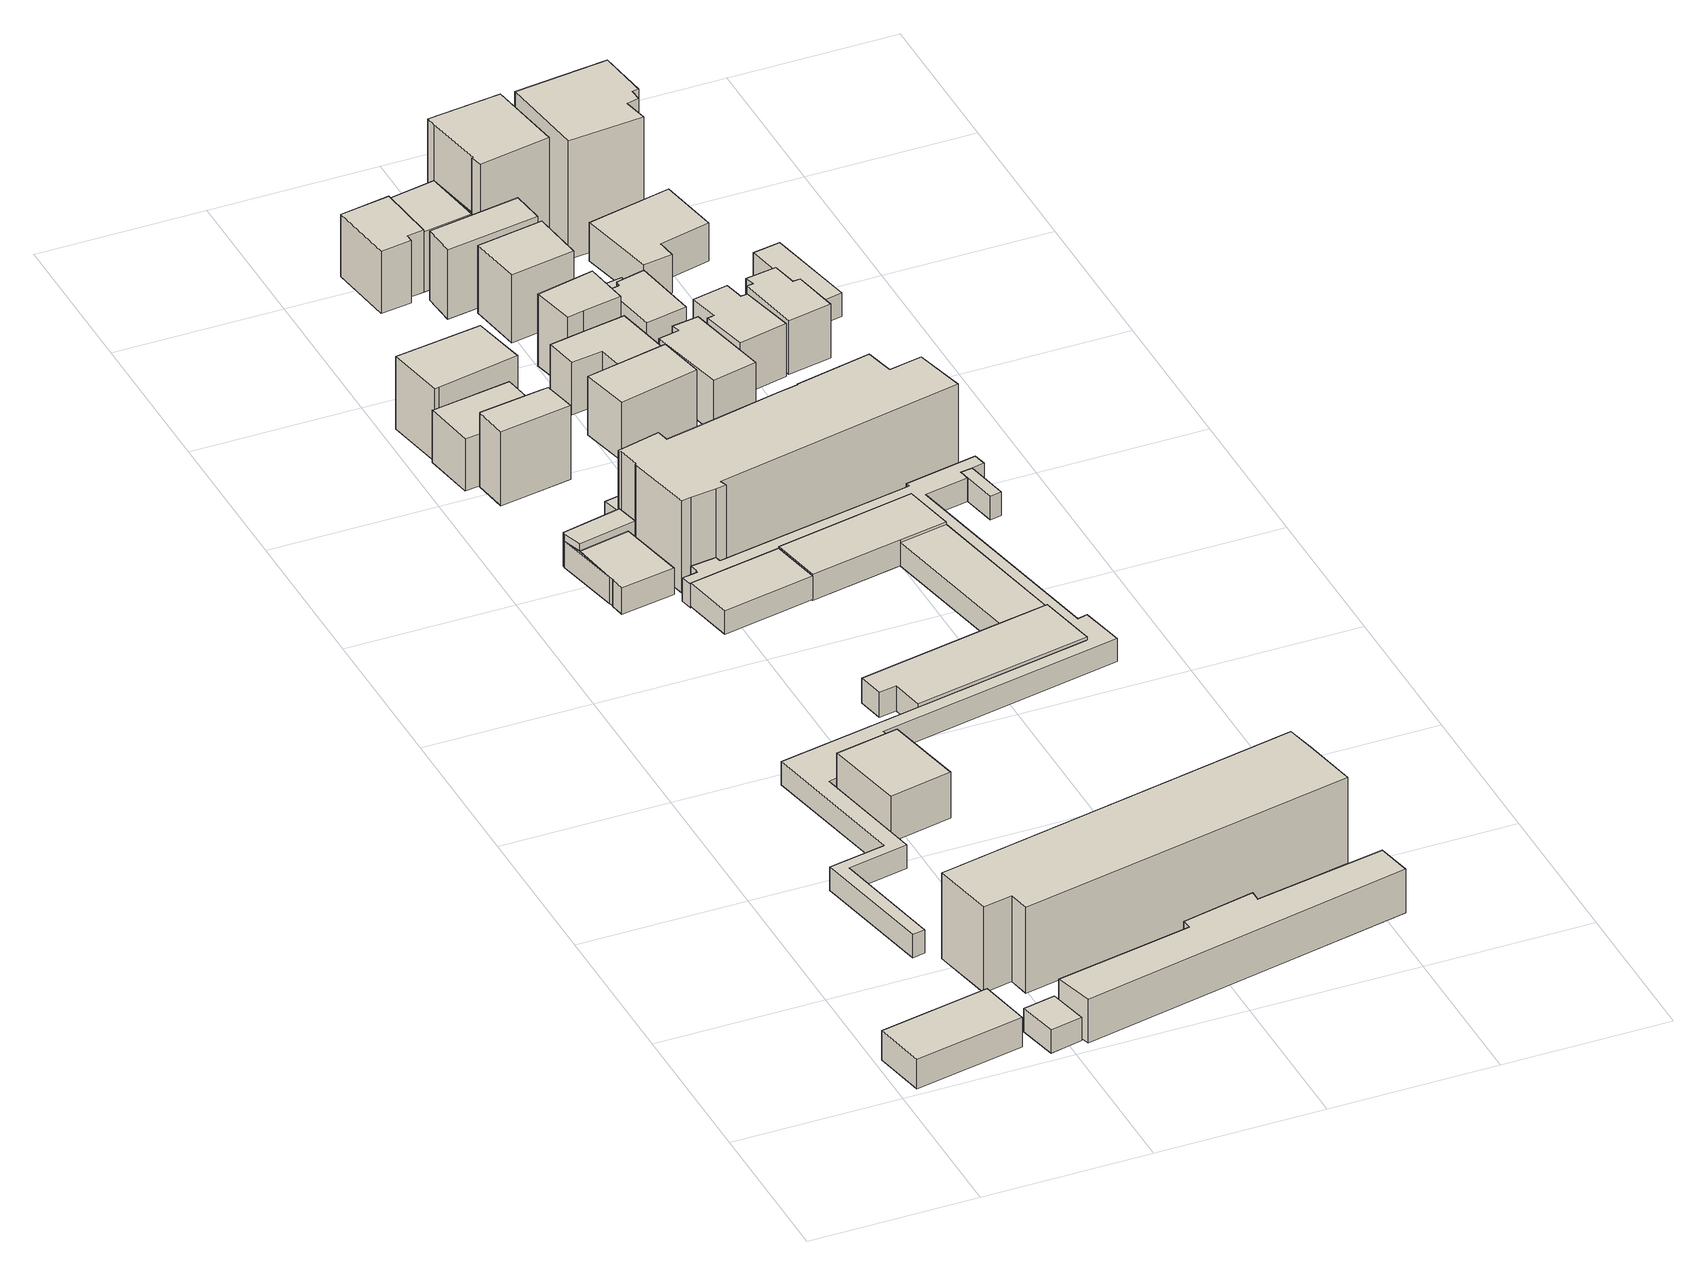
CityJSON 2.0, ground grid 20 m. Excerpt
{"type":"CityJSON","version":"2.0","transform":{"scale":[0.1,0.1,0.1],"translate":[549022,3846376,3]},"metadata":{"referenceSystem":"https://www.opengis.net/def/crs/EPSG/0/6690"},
"CityObjects":{
"building1":{"type":"Building","attributes":{"計測周辺長":39.99,"1/2500図郭":2,"区名":"東淀川区","町丁目名称":"相川２丁目","街区番号":18,"class":"3001","usage":"422","measuredHeight":3.8,"storeysAboveGround":1,"BuildingDetailAttribute.buildingRoofEdgeArea":87.43,"BuildingDetailAttribute.buildingStructureType":"603","BuildingDetailAttribute.buildingStructureOrgType":"3","BuildingDetailAttribute.detailedUsage":"1402","BuildingDetailAttribute.specifiedBuildingCoverageRate":0.6,"BuildingDetailAttribute.surveyYear":2017,"BuildingRiverFloodingRiskAttribute.description":"1","BuildingRiverFloodingRiskAttribute.rank":"3","BuildingRiverFloodingRiskAttribute.depth":3.01,"BuildingRiverFloodingRiskAttribute.adminType":"1","BuildingRiverFloodingRiskAttribute.scale":"2","BuildingRiverFloodingRiskAttribute.duration":178.38,"BuildingIDAttribute.prefecture":"27","BuildingIDAttribute.city":"27114"},"geometry":[{"type":"Solid","lod":"1","boundaries":[[[[0,1,2,3]],[[2,4,5,3]],[[1,6,4,2]],[[0,7,6,1]],[[3,5,7,0]],[[4,6,7,5]]]]}]},
"building2":{"type":"Building","attributes":{"class":"3001","measuredHeight":3,"BuildingDetailAttribute.specifiedBuildingCoverageRate":0.6,"BuildingDetailAttribute.surveyYear":2017,"BuildingRiverFloodingRiskAttribute.description":"1","BuildingRiverFloodingRiskAttribute.rank":"3","BuildingRiverFloodingRiskAttribute.depth":3.01,"BuildingRiverFloodingRiskAttribute.adminType":"1","BuildingRiverFloodingRiskAttribute.scale":"2","BuildingRiverFloodingRiskAttribute.duration":178.38,"BuildingIDAttribute.prefecture":"27","BuildingIDAttribute.city":"27114"},"geometry":[{"type":"Solid","lod":"1","boundaries":[[[[8,9,10,11]],[[10,12,13,11]],[[9,14,12,10]],[[8,15,14,9]],[[11,13,15,8]],[[12,14,15,13]]]]}]},
"building3":{"type":"Building","attributes":{"class":"3001","measuredHeight":5.9,"BuildingDetailAttribute.specifiedBuildingCoverageRate":0.6,"BuildingDetailAttribute.surveyYear":2017,"BuildingRiverFloodingRiskAttribute.description":"1","BuildingRiverFloodingRiskAttribute.rank":"2","BuildingRiverFloodingRiskAttribute.depth":2.98,"BuildingRiverFloodingRiskAttribute.adminType":"1","BuildingRiverFloodingRiskAttribute.scale":"2","BuildingRiverFloodingRiskAttribute.duration":177.6,"BuildingIDAttribute.prefecture":"27","BuildingIDAttribute.city":"27114"},"geometry":[{"type":"Solid","lod":"1","boundaries":[[[[16,17,18,19]],[[18,20,21,19]],[[17,22,20,18]],[[16,23,22,17]],[[19,21,23,16]],[[20,22,23,21]]]]}]},
"building4":{"type":"Building","attributes":{"class":"3002","measuredHeight":3.4,"BuildingDetailAttribute.specifiedBuildingCoverageRate":0.6,"BuildingDetailAttribute.surveyYear":2017,"BuildingRiverFloodingRiskAttribute.description":"1","BuildingRiverFloodingRiskAttribute.rank":"3","BuildingRiverFloodingRiskAttribute.depth":3.08,"BuildingRiverFloodingRiskAttribute.adminType":"1","BuildingRiverFloodingRiskAttribute.scale":"2","BuildingRiverFloodingRiskAttribute.duration":180.13,"BuildingIDAttribute.prefecture":"27","BuildingIDAttribute.city":"27114"},"geometry":[{"type":"Solid","lod":"1","boundaries":[[[[24,25,26]],[[25,27,28,26]],[[24,29,27,25]],[[26,28,29,24]],[[27,29,28]]]]}]},
"building5":{"type":"Building","attributes":{"計測周辺長":29.43,"1/2500図郭":2,"区名":"東淀川区","町丁目名称":"相川２丁目","街区番号":18,"class":"3001","usage":"422","measuredHeight":3.4,"storeysAboveGround":1,"BuildingDetailAttribute.buildingRoofEdgeArea":53.34,"BuildingDetailAttribute.buildingStructureType":"610","BuildingDetailAttribute.buildingStructureOrgType":"2","BuildingDetailAttribute.detailedUsage":"1402","BuildingDetailAttribute.specifiedBuildingCoverageRate":0.6,"BuildingDetailAttribute.surveyYear":2017,"BuildingRiverFloodingRiskAttribute.description":"1","BuildingRiverFloodingRiskAttribute.rank":"3","BuildingRiverFloodingRiskAttribute.depth":3.08,"BuildingRiverFloodingRiskAttribute.adminType":"1","BuildingRiverFloodingRiskAttribute.scale":"2","BuildingRiverFloodingRiskAttribute.duration":180.13,"BuildingIDAttribute.prefecture":"27","BuildingIDAttribute.city":"27114"},"geometry":[{"type":"Solid","lod":"1","boundaries":[[[[30,31,32,33,34,25,24]],[[25,27,29,24]],[[34,35,27,25]],[[33,36,35,34]],[[32,37,36,33]],[[31,38,37,32]],[[30,39,38,31]],[[24,29,39,30]],[[27,35,36,37,38,39,29]]]]}]},
"building6":{"type":"Building","attributes":{"計測周辺長":20.32,"1/2500図郭":2,"区名":"東淀川区","町丁目名称":"相川２丁目","街区番号":18,"class":"3003","usage":"422","measuredHeight":4.3,"storeysAboveGround":1,"BuildingDetailAttribute.buildingRoofEdgeArea":20.73,"BuildingDetailAttribute.buildingStructureType":"610","BuildingDetailAttribute.buildingStructureOrgType":"2","BuildingDetailAttribute.detailedUsage":"1402","BuildingDetailAttribute.specifiedBuildingCoverageRate":0.6,"BuildingDetailAttribute.surveyYear":2017,"BuildingRiverFloodingRiskAttribute.description":"1","BuildingRiverFloodingRiskAttribute.rank":"3","BuildingRiverFloodingRiskAttribute.depth":3.08,"BuildingRiverFloodingRiskAttribute.adminType":"1","BuildingRiverFloodingRiskAttribute.scale":"2","BuildingRiverFloodingRiskAttribute.duration":180.13,"BuildingIDAttribute.prefecture":"27","BuildingIDAttribute.city":"27114"},"geometry":[{"type":"Solid","lod":"1","boundaries":[[[[40,24,26,41,42]],[[41,43,44,42]],[[26,45,43,41]],[[24,46,45,26]],[[40,47,46,24]],[[42,44,47,40]],[[43,45,46,47,44]]]]}]},
"building7":{"type":"Building","attributes":{"計測周辺長":111.19,"1/2500図郭":2,"区名":"東淀川区","町丁目名称":"相川２丁目","街区番号":18,"class":"3002","usage":"422","measuredHeight":11.1,"storeysAboveGround":3,"BuildingDetailAttribute.buildingRoofEdgeArea":461.22,"BuildingDetailAttribute.buildingStructureType":"603","BuildingDetailAttribute.buildingStructureOrgType":"3","BuildingDetailAttribute.detailedUsage":"1402","BuildingDetailAttribute.specifiedBuildingCoverageRate":0.6,"BuildingDetailAttribute.surveyYear":2017,"BuildingRiverFloodingRiskAttribute.description":"1","BuildingRiverFloodingRiskAttribute.rank":"3","BuildingRiverFloodingRiskAttribute.depth":3.14,"BuildingRiverFloodingRiskAttribute.adminType":"1","BuildingRiverFloodingRiskAttribute.scale":"2","BuildingRiverFloodingRiskAttribute.duration":181.47,"BuildingIDAttribute.prefecture":"27","BuildingIDAttribute.city":"27114"},"geometry":[{"type":"Solid","lod":"1","boundaries":[[[[48,49,50,51,52,53,54]],[[53,55,56,54]],[[52,57,55,53]],[[51,58,57,52]],[[50,59,58,51]],[[49,60,59,50]],[[48,61,60,49]],[[54,56,61,48]],[[55,57,58,59,60,61,56]]]]}]},
"building8":{"type":"Building","attributes":{"計測周辺長":94.69,"1/2500図郭":2,"区名":"東淀川区","町丁目名称":"相川２丁目","街区番号":18,"class":"3001","usage":"422","measuredHeight":5.5,"storeysAboveGround":2,"BuildingDetailAttribute.buildingRoofEdgeArea":203.44,"BuildingDetailAttribute.buildingStructureType":"603","BuildingDetailAttribute.buildingStructureOrgType":"3","BuildingDetailAttribute.detailedUsage":"1402","BuildingDetailAttribute.specifiedBuildingCoverageRate":0.6,"BuildingDetailAttribute.surveyYear":2017,"BuildingRiverFloodingRiskAttribute.description":"1","BuildingRiverFloodingRiskAttribute.rank":"3","BuildingRiverFloodingRiskAttribute.depth":3.15,"BuildingRiverFloodingRiskAttribute.adminType":"1","BuildingRiverFloodingRiskAttribute.scale":"2","BuildingRiverFloodingRiskAttribute.duration":181.68,"BuildingIDAttribute.prefecture":"27","BuildingIDAttribute.city":"27114"},"geometry":[{"type":"Solid","lod":"1","boundaries":[[[[62,63,64,65,66,67,68,69]],[[68,70,71,69]],[[67,72,70,68]],[[66,73,72,67]],[[65,74,73,66]],[[64,75,74,65]],[[63,76,75,64]],[[62,77,76,63]],[[69,71,77,62]],[[70,72,73,74,75,76,77,71]]]]}]},
"building9":{"type":"Building","attributes":{"計測周辺長":32.14,"1/2500図郭":2,"区名":"東淀川区","町丁目名称":"相川２丁目","街区番号":24,"class":"3001","usage":"411","measuredHeight":6.7,"storeysAboveGround":2,"BuildingDetailAttribute.buildingRoofEdgeArea":61.82,"BuildingDetailAttribute.buildingStructureType":"610","BuildingDetailAttribute.buildingStructureOrgType":"2","BuildingDetailAttribute.detailedUsage":"1110","BuildingDetailAttribute.specifiedBuildingCoverageRate":0.6,"BuildingDetailAttribute.surveyYear":2017,"BuildingRiverFloodingRiskAttribute.description":"1","BuildingRiverFloodingRiskAttribute.rank":"2","BuildingRiverFloodingRiskAttribute.depth":2.6,"BuildingRiverFloodingRiskAttribute.adminType":"1","BuildingRiverFloodingRiskAttribute.scale":"2","BuildingRiverFloodingRiskAttribute.duration":156.82,"BuildingIDAttribute.prefecture":"27","BuildingIDAttribute.city":"27114"},"geometry":[{"type":"Solid","lod":"1","boundaries":[[[[78,79,80,81,82,83,84,85]],[[84,86,87,85]],[[83,88,86,84]],[[82,89,88,83]],[[81,90,89,82]],[[80,91,90,81]],[[79,92,91,80]],[[78,93,92,79]],[[85,87,93,78]],[[86,88,89,90,91,92,93,87]]]]}]},
"building10":{"type":"Building","attributes":{"計測周辺長":25.81,"1/2500図郭":2,"区名":"東淀川区","町丁目名称":"相川２丁目","街区番号":24,"class":"3001","usage":"411","measuredHeight":9.4,"storeysAboveGround":3,"BuildingDetailAttribute.buildingRoofEdgeArea":36.32,"BuildingDetailAttribute.buildingStructureType":"610","BuildingDetailAttribute.buildingStructureOrgType":"2","BuildingDetailAttribute.detailedUsage":"1110","BuildingDetailAttribute.specifiedBuildingCoverageRate":0.6,"BuildingDetailAttribute.surveyYear":2017,"BuildingRiverFloodingRiskAttribute.description":"1","BuildingRiverFloodingRiskAttribute.rank":"2","BuildingRiverFloodingRiskAttribute.depth":2.6,"BuildingRiverFloodingRiskAttribute.adminType":"1","BuildingRiverFloodingRiskAttribute.scale":"2","BuildingRiverFloodingRiskAttribute.duration":156.82,"BuildingIDAttribute.prefecture":"27","BuildingIDAttribute.city":"27114"},"geometry":[{"type":"Solid","lod":"1","boundaries":[[[[94,95,96,97,98,99]],[[98,100,101,99]],[[97,102,100,98]],[[96,103,102,97]],[[95,104,103,96]],[[94,105,104,95]],[[99,101,105,94]],[[100,102,103,104,105,101]]]]}]},
"building11":{"type":"Building","attributes":{"計測周辺長":35.49,"1/2500図郭":2,"区名":"東淀川区","町丁目名称":"相川２丁目","街区番号":24,"class":"3001","usage":"411","measuredHeight":9.3,"storeysAboveGround":3,"BuildingDetailAttribute.buildingRoofEdgeArea":75.68,"BuildingDetailAttribute.buildingStructureType":"610","BuildingDetailAttribute.buildingStructureOrgType":"2","BuildingDetailAttribute.detailedUsage":"1110","BuildingDetailAttribute.specifiedBuildingCoverageRate":0.6,"BuildingDetailAttribute.surveyYear":2017,"BuildingRiverFloodingRiskAttribute.description":"1","BuildingRiverFloodingRiskAttribute.rank":"2","BuildingRiverFloodingRiskAttribute.depth":2.6,"BuildingRiverFloodingRiskAttribute.adminType":"1","BuildingRiverFloodingRiskAttribute.scale":"2","BuildingRiverFloodingRiskAttribute.duration":156.82,"BuildingIDAttribute.prefecture":"27","BuildingIDAttribute.city":"27114"},"geometry":[{"type":"Solid","lod":"1","boundaries":[[[[106,107,108,78,85]],[[78,109,110,85]],[[108,111,109,78]],[[107,112,111,108]],[[106,113,112,107]],[[85,110,113,106]],[[109,111,112,113,110]]]]}]},
"building12":{"type":"Building","attributes":{"class":"3001","measuredHeight":3,"BuildingDetailAttribute.specifiedBuildingCoverageRate":0.6,"BuildingDetailAttribute.surveyYear":2017,"BuildingRiverFloodingRiskAttribute.description":"1","BuildingRiverFloodingRiskAttribute.rank":"3","BuildingRiverFloodingRiskAttribute.depth":3.05,"BuildingRiverFloodingRiskAttribute.adminType":"1","BuildingRiverFloodingRiskAttribute.scale":"2","BuildingRiverFloodingRiskAttribute.duration":179.4,"BuildingIDAttribute.prefecture":"27","BuildingIDAttribute.city":"27114"},"geometry":[{"type":"Solid","lod":"1","boundaries":[[[[114,115,116,117]],[[116,118,119,117]],[[115,120,118,116]],[[114,121,120,115]],[[117,119,121,114]],[[118,120,121,119]]]]}]},
"building13":{"type":"Building","attributes":{"class":"3003","BuildingDetailAttribute.specifiedBuildingCoverageRate":0.6,"BuildingDetailAttribute.surveyYear":2017,"BuildingRiverFloodingRiskAttribute.description":"1","BuildingRiverFloodingRiskAttribute.rank":"3","BuildingRiverFloodingRiskAttribute.depth":3.07,"BuildingRiverFloodingRiskAttribute.adminType":"1","BuildingRiverFloodingRiskAttribute.scale":"2","BuildingRiverFloodingRiskAttribute.duration":177.6,"BuildingIDAttribute.prefecture":"27","BuildingIDAttribute.city":"27114"},"geometry":[{"type":"Solid","lod":"1","boundaries":[[[[122,123,124,125,126,127,128,129,130,131,132,133,134,135,136,137,138,139,140,141,142,143,144,145,146,147,148,149,150,151,152,153,154,155,156,157,158]],[[157,159,160,158]],[[156,161,159,157]],[[155,162,161,156]],[[154,163,162,155]],[[153,164,163,154]],[[152,165,164,153]],[[151,166,165,152]],[[150,167,166,151]],[[149,168,167,150]],[[148,169,168,149]],[[147,170,169,148]],[[146,171,170,147]],[[145,172,171,146]],[[144,173,172,145]],[[143,174,173,144]],[[142,175,174,143]],[[141,176,175,142]],[[140,177,176,141]],[[139,178,177,140]],[[138,179,178,139]],[[137,180,179,138]],[[136,181,180,137]],[[135,182,181,136]],[[134,183,182,135]],[[133,184,183,134]],[[132,185,184,133]],[[131,186,185,132]],[[130,187,186,131]],[[129,188,187,130]],[[128,189,188,129]],[[127,190,189,128]],[[126,191,190,127]],[[125,192,191,126]],[[124,193,192,125]],[[123,194,193,124]],[[122,195,194,123]],[[158,160,195,122]],[[159,161,162,163,164,165,166,167,168,169,170,171,172,173,174,175,176,177,178,179,180,181,182,183,184,185,186,187,188,189,190,191,192,193,194,195,160]]]]}]},
"building14":{"type":"Building","attributes":{"計測周辺長":25.51,"1/2500図郭":2,"区名":"東淀川区","町丁目名称":"相川２丁目","街区番号":18,"class":"3001","usage":"422","measuredHeight":3.8,"storeysAboveGround":1,"BuildingDetailAttribute.buildingRoofEdgeArea":24.84,"BuildingDetailAttribute.buildingStructureType":"603","BuildingDetailAttribute.buildingStructureOrgType":"3","BuildingDetailAttribute.detailedUsage":"1402","BuildingDetailAttribute.specifiedBuildingCoverageRate":0.6,"BuildingDetailAttribute.surveyYear":2017,"BuildingRiverFloodingRiskAttribute.description":"1","BuildingRiverFloodingRiskAttribute.rank":"3","BuildingRiverFloodingRiskAttribute.depth":3.08,"BuildingRiverFloodingRiskAttribute.adminType":"1","BuildingRiverFloodingRiskAttribute.scale":"2","BuildingRiverFloodingRiskAttribute.duration":180.13,"BuildingIDAttribute.prefecture":"27","BuildingIDAttribute.city":"27114"},"geometry":[{"type":"Solid","lod":"1","boundaries":[[[[196,197,198,199,200,201]],[[200,202,203,201]],[[199,204,202,200]],[[198,205,204,199]],[[197,206,205,198]],[[196,207,206,197]],[[201,203,207,196]],[[202,204,205,206,207,203]]]]}]},
"building15":{"type":"Building","attributes":{"class":"3001","measuredHeight":3.2,"BuildingDetailAttribute.specifiedBuildingCoverageRate":0.6,"BuildingDetailAttribute.surveyYear":2017,"BuildingRiverFloodingRiskAttribute.description":"1","BuildingRiverFloodingRiskAttribute.rank":"3","BuildingRiverFloodingRiskAttribute.depth":3.07,"BuildingRiverFloodingRiskAttribute.adminType":"1","BuildingRiverFloodingRiskAttribute.scale":"2","BuildingRiverFloodingRiskAttribute.duration":179.88,"BuildingIDAttribute.prefecture":"27","BuildingIDAttribute.city":"27114"},"geometry":[{"type":"Solid","lod":"1","boundaries":[[[[208,209,210,211,212,213,214]],[[213,215,216,214]],[[212,217,215,213]],[[211,218,217,212]],[[210,219,218,211]],[[209,220,219,210]],[[208,221,220,209]],[[214,216,221,208]],[[215,217,218,219,220,221,216]]]]}]},
"building16":{"type":"Building","attributes":{"計測周辺長":28.23,"1/2500図郭":2,"区名":"東淀川区","町丁目名称":"相川２丁目","街区番号":24,"class":"3001","usage":"411","measuredHeight":8,"storeysAboveGround":3,"BuildingDetailAttribute.buildingRoofEdgeArea":46.84,"BuildingDetailAttribute.buildingStructureType":"601","BuildingDetailAttribute.buildingStructureOrgType":"1","BuildingDetailAttribute.detailedUsage":"1110","BuildingDetailAttribute.specifiedBuildingCoverageRate":0.6,"BuildingDetailAttribute.surveyYear":2017,"BuildingRiverFloodingRiskAttribute.description":"1","BuildingRiverFloodingRiskAttribute.rank":"2","BuildingRiverFloodingRiskAttribute.depth":2.44,"BuildingRiverFloodingRiskAttribute.adminType":"1","BuildingRiverFloodingRiskAttribute.scale":"2","BuildingRiverFloodingRiskAttribute.duration":140.35,"BuildingIDAttribute.prefecture":"27","BuildingIDAttribute.city":"27114"},"geometry":[{"type":"Solid","lod":"1","boundaries":[[[[222,223,224,225,226,227]],[[226,228,229,227]],[[225,230,228,226]],[[224,231,230,225]],[[223,232,231,224]],[[222,233,232,223]],[[227,229,233,222]],[[228,230,231,232,233,229]]]]}]},
"building17":{"type":"Building","attributes":{"計測周辺長":32.17,"1/2500図郭":2,"区名":"東淀川区","町丁目名称":"相川２丁目","街区番号":24,"class":"3001","usage":"412","measuredHeight":7.5,"storeysAboveGround":2,"BuildingDetailAttribute.buildingRoofEdgeArea":60.41,"BuildingDetailAttribute.buildingStructureType":"601","BuildingDetailAttribute.buildingStructureOrgType":"1","BuildingDetailAttribute.detailedUsage":"1130","BuildingDetailAttribute.specifiedBuildingCoverageRate":0.6,"BuildingDetailAttribute.surveyYear":2017,"BuildingRiverFloodingRiskAttribute.description":"1","BuildingRiverFloodingRiskAttribute.rank":"2","BuildingRiverFloodingRiskAttribute.depth":2.6,"BuildingRiverFloodingRiskAttribute.adminType":"1","BuildingRiverFloodingRiskAttribute.scale":"2","BuildingRiverFloodingRiskAttribute.duration":156.82,"BuildingIDAttribute.prefecture":"27","BuildingIDAttribute.city":"27114"},"geometry":[{"type":"Solid","lod":"1","boundaries":[[[[234,235,236,237]],[[236,238,239,237]],[[235,240,238,236]],[[234,241,240,235]],[[237,239,241,234]],[[238,240,241,239]]]]}]},
"building18":{"type":"Building","attributes":{"計測周辺長":33.07,"1/2500図郭":2,"区名":"東淀川区","町丁目名称":"相川２丁目","街区番号":24,"class":"3001","usage":"411","measuredHeight":6.7,"storeysAboveGround":2,"BuildingDetailAttribute.buildingRoofEdgeArea":55.78,"BuildingDetailAttribute.buildingStructureType":"601","BuildingDetailAttribute.buildingStructureOrgType":"1","BuildingDetailAttribute.detailedUsage":"1110","BuildingDetailAttribute.specifiedBuildingCoverageRate":0.6,"BuildingDetailAttribute.surveyYear":2017,"BuildingRiverFloodingRiskAttribute.description":"1","BuildingRiverFloodingRiskAttribute.rank":"2","BuildingRiverFloodingRiskAttribute.depth":2.6,"BuildingRiverFloodingRiskAttribute.adminType":"1","BuildingRiverFloodingRiskAttribute.scale":"2","BuildingRiverFloodingRiskAttribute.duration":156.82,"BuildingIDAttribute.prefecture":"27","BuildingIDAttribute.city":"27114"},"geometry":[{"type":"Solid","lod":"1","boundaries":[[[[242,243,244,245,246,247,248,249]],[[248,250,251,249]],[[247,252,250,248]],[[246,253,252,247]],[[245,254,253,246]],[[244,255,254,245]],[[243,256,255,244]],[[242,257,256,243]],[[249,251,257,242]],[[250,252,253,254,255,256,257,251]]]]}]},
"building19":{"type":"Building","attributes":{"計測周辺長":96.22,"1/2500図郭":2,"区名":"東淀川区","町丁目名称":"相川２丁目","街区番号":18,"class":"3002","usage":"422","measuredHeight":11.8,"storeysAboveGround":3,"BuildingDetailAttribute.buildingRoofEdgeArea":352.72,"BuildingDetailAttribute.buildingStructureType":"603","BuildingDetailAttribute.buildingStructureOrgType":"3","BuildingDetailAttribute.detailedUsage":"1402","BuildingDetailAttribute.specifiedBuildingCoverageRate":0.6,"BuildingDetailAttribute.surveyYear":2017,"BuildingRiverFloodingRiskAttribute.description":"1","BuildingRiverFloodingRiskAttribute.rank":"3","BuildingRiverFloodingRiskAttribute.depth":3.21,"BuildingRiverFloodingRiskAttribute.adminType":"1","BuildingRiverFloodingRiskAttribute.scale":"2","BuildingRiverFloodingRiskAttribute.duration":182.75,"BuildingIDAttribute.prefecture":"27","BuildingIDAttribute.city":"27114"},"geometry":[{"type":"Solid","lod":"1","boundaries":[[[[258,259,260,261,262,263,264,265,149,148,266,267,268,269,270,271,272,273,274,275]],[[274,276,277,275]],[[273,278,276,274]],[[272,279,278,273]],[[271,280,279,272]],[[270,281,280,271]],[[269,282,281,270]],[[268,283,282,269]],[[267,284,283,268]],[[266,285,284,267]],[[148,286,285,266]],[[149,287,286,148]],[[265,288,287,149]],[[264,289,288,265]],[[263,290,289,264]],[[262,291,290,263]],[[261,292,291,262]],[[260,293,292,261]],[[259,294,293,260]],[[258,295,294,259]],[[275,277,295,258]],[[276,278,279,280,281,282,283,284,285,286,287,288,289,290,291,292,293,294,295,277]]]]}]},
"building20":{"type":"Building","attributes":{"class":"3001","measuredHeight":3.2,"BuildingDetailAttribute.specifiedBuildingCoverageRate":0.6,"BuildingDetailAttribute.surveyYear":2017,"BuildingRiverFloodingRiskAttribute.description":"1","BuildingRiverFloodingRiskAttribute.rank":"3","BuildingRiverFloodingRiskAttribute.depth":3.21,"BuildingRiverFloodingRiskAttribute.adminType":"1","BuildingRiverFloodingRiskAttribute.scale":"2","BuildingRiverFloodingRiskAttribute.duration":182.75,"BuildingIDAttribute.prefecture":"27","BuildingIDAttribute.city":"27114"},"geometry":[{"type":"Solid","lod":"1","boundaries":[[[[296,297,298,299,300]],[[299,301,302,300]],[[298,303,301,299]],[[297,304,303,298]],[[296,305,304,297]],[[300,302,305,296]],[[301,303,304,305,302]]]]}]},
"building21":{"type":"Building","attributes":{"計測周辺長":24.89,"1/2500図郭":2,"区名":"東淀川区","町丁目名称":"相川２丁目","街区番号":24,"class":"3001","usage":"411","measuredHeight":9.2,"storeysAboveGround":3,"BuildingDetailAttribute.buildingRoofEdgeArea":38.13,"BuildingDetailAttribute.buildingStructureType":"601","BuildingDetailAttribute.buildingStructureOrgType":"1","BuildingDetailAttribute.detailedUsage":"1110","BuildingDetailAttribute.specifiedBuildingCoverageRate":0.6,"BuildingDetailAttribute.surveyYear":2017,"BuildingRiverFloodingRiskAttribute.description":"1","BuildingRiverFloodingRiskAttribute.rank":"2","BuildingRiverFloodingRiskAttribute.depth":2.6,"BuildingRiverFloodingRiskAttribute.adminType":"1","BuildingRiverFloodingRiskAttribute.scale":"2","BuildingRiverFloodingRiskAttribute.duration":156.82,"BuildingIDAttribute.prefecture":"27","BuildingIDAttribute.city":"27114"},"geometry":[{"type":"Solid","lod":"1","boundaries":[[[[306,307,308,309,310]],[[309,311,312,310]],[[308,313,311,309]],[[307,314,313,308]],[[306,315,314,307]],[[310,312,315,306]],[[311,313,314,315,312]]]]}]},
"building22":{"type":"Building","attributes":{"計測周辺長":26.53,"1/2500図郭":2,"区名":"東淀川区","町丁目名称":"相川２丁目","街区番号":24,"class":"3001","usage":"411","measuredHeight":7.8,"storeysAboveGround":3,"BuildingDetailAttribute.buildingRoofEdgeArea":43.45,"BuildingDetailAttribute.buildingStructureType":"601","BuildingDetailAttribute.buildingStructureOrgType":"1","BuildingDetailAttribute.detailedUsage":"1110","BuildingDetailAttribute.specifiedBuildingCoverageRate":0.6,"BuildingDetailAttribute.surveyYear":2017,"BuildingRiverFloodingRiskAttribute.description":"1","BuildingRiverFloodingRiskAttribute.rank":"2","BuildingRiverFloodingRiskAttribute.depth":2.44,"BuildingRiverFloodingRiskAttribute.adminType":"1","BuildingRiverFloodingRiskAttribute.scale":"2","BuildingRiverFloodingRiskAttribute.duration":140.35,"BuildingIDAttribute.prefecture":"27","BuildingIDAttribute.city":"27114"},"geometry":[{"type":"Solid","lod":"1","boundaries":[[[[316,222,227,317]],[[227,318,319,317]],[[222,320,318,227]],[[316,321,320,222]],[[317,319,321,316]],[[318,320,321,319]]]]}]},
"building23":{"type":"Building","attributes":{"計測周辺長":24.96,"1/2500図郭":2,"区名":"東淀川区","町丁目名称":"相川２丁目","街区番号":18,"class":"3001","usage":"422","measuredHeight":4,"storeysAboveGround":1,"BuildingDetailAttribute.buildingRoofEdgeArea":30.51,"BuildingDetailAttribute.buildingStructureType":"603","BuildingDetailAttribute.buildingStructureOrgType":"3","BuildingDetailAttribute.detailedUsage":"1402","BuildingDetailAttribute.specifiedBuildingCoverageRate":0.6,"BuildingDetailAttribute.surveyYear":2017,"BuildingRiverFloodingRiskAttribute.description":"1","BuildingRiverFloodingRiskAttribute.rank":"3","BuildingRiverFloodingRiskAttribute.depth":3.21,"BuildingRiverFloodingRiskAttribute.adminType":"1","BuildingRiverFloodingRiskAttribute.scale":"2","BuildingRiverFloodingRiskAttribute.duration":182.75,"BuildingIDAttribute.prefecture":"27","BuildingIDAttribute.city":"27114"},"geometry":[{"type":"Solid","lod":"1","boundaries":[[[[275,322,323,324,259]],[[324,325,326,259]],[[323,327,325,324]],[[322,328,327,323]],[[275,329,328,322]],[[259,326,329,275]],[[325,327,328,329,326]]]]}]},
"building24":{"type":"Building","attributes":{"計測周辺長":30.56,"1/2500図郭":2,"区名":"東淀川区","町丁目名称":"相川２丁目","街区番号":24,"class":"3001","usage":"411","measuredHeight":8.9,"storeysAboveGround":3,"BuildingDetailAttribute.buildingRoofEdgeArea":45.16,"BuildingDetailAttribute.buildingStructureType":"601","BuildingDetailAttribute.buildingStructureOrgType":"1","BuildingDetailAttribute.detailedUsage":"1110","BuildingDetailAttribute.specifiedBuildingCoverageRate":0.6,"BuildingDetailAttribute.surveyYear":2017,"BuildingRiverFloodingRiskAttribute.description":"1","BuildingRiverFloodingRiskAttribute.rank":"2","BuildingRiverFloodingRiskAttribute.depth":2.44,"BuildingRiverFloodingRiskAttribute.adminType":"1","BuildingRiverFloodingRiskAttribute.scale":"2","BuildingRiverFloodingRiskAttribute.duration":140.35,"BuildingIDAttribute.prefecture":"27","BuildingIDAttribute.city":"27114"},"geometry":[{"type":"Solid","lod":"1","boundaries":[[[[330,331,332,333]],[[332,334,335,333]],[[331,336,334,332]],[[330,337,336,331]],[[333,335,337,330]],[[334,336,337,335]]]]}]},
"building25":{"type":"Building","attributes":{"計測周辺長":29.07,"1/2500図郭":2,"区名":"東淀川区","町丁目名称":"相川２丁目","街区番号":24,"class":"3001","usage":"411","measuredHeight":8.7,"storeysAboveGround":3,"BuildingDetailAttribute.buildingRoofEdgeArea":52.28,"BuildingDetailAttribute.buildingStructureType":"601","BuildingDetailAttribute.buildingStructureOrgType":"1","BuildingDetailAttribute.detailedUsage":"1110","BuildingDetailAttribute.specifiedBuildingCoverageRate":0.6,"BuildingDetailAttribute.surveyYear":2017,"BuildingRiverFloodingRiskAttribute.description":"1","BuildingRiverFloodingRiskAttribute.rank":"2","BuildingRiverFloodingRiskAttribute.depth":2.44,"BuildingRiverFloodingRiskAttribute.adminType":"1","BuildingRiverFloodingRiskAttribute.scale":"2","BuildingRiverFloodingRiskAttribute.duration":140.35,"BuildingIDAttribute.prefecture":"27","BuildingIDAttribute.city":"27114"},"geometry":[{"type":"Solid","lod":"1","boundaries":[[[[338,339,340,341]],[[340,342,343,341]],[[339,344,342,340]],[[338,345,344,339]],[[341,343,345,338]],[[342,344,345,343]]]]}]},
"building26":{"type":"Building","attributes":{"計測周辺長":37.63,"1/2500図郭":2,"区名":"東淀川区","町丁目名称":"相川２丁目","街区番号":24,"class":"3001","usage":"412","measuredHeight":7.8,"storeysAboveGround":5,"BuildingDetailAttribute.buildingRoofEdgeArea":88.25,"BuildingDetailAttribute.buildingStructureType":"603","BuildingDetailAttribute.buildingStructureOrgType":"3","BuildingDetailAttribute.detailedUsage":"1130","BuildingDetailAttribute.specifiedBuildingCoverageRate":0.6,"BuildingDetailAttribute.surveyYear":2017,"BuildingRiverFloodingRiskAttribute.description":"1","BuildingRiverFloodingRiskAttribute.rank":"2","BuildingRiverFloodingRiskAttribute.depth":2.44,"BuildingRiverFloodingRiskAttribute.adminType":"1","BuildingRiverFloodingRiskAttribute.scale":"2","BuildingRiverFloodingRiskAttribute.duration":140.35,"BuildingIDAttribute.prefecture":"27","BuildingIDAttribute.city":"27114"},"geometry":[{"type":"Solid","lod":"1","boundaries":[[[[317,346,316]],[[346,347,321,316]],[[317,319,347,346]],[[316,321,319,317]],[[347,319,321]]]]}]},
"building27":{"type":"Building","attributes":{"class":"3001","BuildingDetailAttribute.specifiedBuildingCoverageRate":0.6,"BuildingDetailAttribute.surveyYear":2017,"BuildingRiverFloodingRiskAttribute.description":"1","BuildingRiverFloodingRiskAttribute.rank":"3","BuildingRiverFloodingRiskAttribute.depth":3.15,"BuildingRiverFloodingRiskAttribute.adminType":"1","BuildingRiverFloodingRiskAttribute.scale":"2","BuildingRiverFloodingRiskAttribute.duration":181.68,"BuildingIDAttribute.prefecture":"27","BuildingIDAttribute.city":"27114"},"geometry":[{"type":"Solid","lod":"1","boundaries":[[[[348,349,298,297]],[[298,350,351,297]],[[349,352,350,298]],[[348,353,352,349]],[[297,351,353,348]],[[350,352,353,351]]]]}]},
"building28":{"type":"Building","attributes":{"計測周辺長":32.66,"1/2500図郭":2,"区名":"東淀川区","町丁目名称":"相川２丁目","街区番号":24,"class":"3001","usage":"411","measuredHeight":6.7,"storeysAboveGround":2,"BuildingDetailAttribute.buildingRoofEdgeArea":58.12,"BuildingDetailAttribute.buildingStructureType":"601","BuildingDetailAttribute.buildingStructureOrgType":"1","BuildingDetailAttribute.detailedUsage":"1110","BuildingDetailAttribute.specifiedBuildingCoverageRate":0.6,"BuildingDetailAttribute.surveyYear":2017,"BuildingRiverFloodingRiskAttribute.description":"1","BuildingRiverFloodingRiskAttribute.rank":"2","BuildingRiverFloodingRiskAttribute.depth":2.83,"BuildingRiverFloodingRiskAttribute.adminType":"1","BuildingRiverFloodingRiskAttribute.scale":"2","BuildingRiverFloodingRiskAttribute.duration":172.3,"BuildingIDAttribute.prefecture":"27","BuildingIDAttribute.city":"27114"},"geometry":[{"type":"Solid","lod":"1","boundaries":[[[[354,355,356,357,358,359]],[[358,360,361,359]],[[357,362,360,358]],[[356,363,362,357]],[[355,364,363,356]],[[354,365,364,355]],[[359,361,365,354]],[[360,362,363,364,365,361]]]]}]},
"building29":{"type":"Building","attributes":{"計測周辺長":26.4,"1/2500図郭":2,"区名":"東淀川区","町丁目名称":"相川２丁目","街区番号":24,"class":"3001","usage":"411","measuredHeight":7,"storeysAboveGround":2,"BuildingDetailAttribute.buildingRoofEdgeArea":40.47,"BuildingDetailAttribute.buildingStructureType":"601","BuildingDetailAttribute.buildingStructureOrgType":"1","BuildingDetailAttribute.detailedUsage":"1110","BuildingDetailAttribute.specifiedBuildingCoverageRate":0.6,"BuildingDetailAttribute.surveyYear":2017,"BuildingRiverFloodingRiskAttribute.description":"1","BuildingRiverFloodingRiskAttribute.rank":"2","BuildingRiverFloodingRiskAttribute.depth":2.83,"BuildingRiverFloodingRiskAttribute.adminType":"1","BuildingRiverFloodingRiskAttribute.scale":"2","BuildingRiverFloodingRiskAttribute.duration":172.3,"BuildingIDAttribute.prefecture":"27","BuildingIDAttribute.city":"27114"},"geometry":[{"type":"Solid","lod":"1","boundaries":[[[[366,367,368,369,370,371]],[[370,372,373,371]],[[369,374,372,370]],[[368,375,374,369]],[[367,376,375,368]],[[366,377,376,367]],[[371,373,377,366]],[[372,374,375,376,377,373]]]]}]},
"building30":{"type":"Building","attributes":{"計測周辺長":37.63,"1/2500図郭":2,"区名":"東淀川区","町丁目名称":"相川２丁目","街区番号":24,"class":"3002","usage":"412","measuredHeight":15.1,"storeysAboveGround":5,"BuildingDetailAttribute.buildingRoofEdgeArea":88.25,"BuildingDetailAttribute.buildingStructureType":"603","BuildingDetailAttribute.buildingStructureOrgType":"3","BuildingDetailAttribute.detailedUsage":"1130","BuildingDetailAttribute.specifiedBuildingCoverageRate":0.6,"BuildingDetailAttribute.surveyYear":2017,"BuildingRiverFloodingRiskAttribute.description":"1","BuildingRiverFloodingRiskAttribute.rank":"2","BuildingRiverFloodingRiskAttribute.depth":2.44,"BuildingRiverFloodingRiskAttribute.adminType":"1","BuildingRiverFloodingRiskAttribute.scale":"2","BuildingRiverFloodingRiskAttribute.duration":140.35,"BuildingIDAttribute.prefecture":"27","BuildingIDAttribute.city":"27114"},"geometry":[{"type":"Solid","lod":"1","boundaries":[[[[378,379,380,381,382,383,384]],[[383,385,386,384]],[[382,387,385,383]],[[381,388,387,382]],[[380,389,388,381]],[[379,390,389,380]],[[378,391,390,379]],[[384,386,391,378]],[[385,387,388,389,390,391,386]]]]}]},
"building31":{"type":"Building","attributes":{"class":"3003","BuildingDetailAttribute.specifiedBuildingCoverageRate":0.6,"BuildingDetailAttribute.surveyYear":2017,"BuildingRiverFloodingRiskAttribute.description":"1","BuildingRiverFloodingRiskAttribute.rank":"2","BuildingRiverFloodingRiskAttribute.depth":2.61,"BuildingRiverFloodingRiskAttribute.adminType":"1","BuildingRiverFloodingRiskAttribute.scale":"2","BuildingRiverFloodingRiskAttribute.duration":156.93,"BuildingIDAttribute.prefecture":"27","BuildingIDAttribute.city":"27114"},"geometry":[{"type":"Solid","lod":"1","boundaries":[[[[392,393,394,395]],[[394,396,397,395]],[[393,398,396,394]],[[392,399,398,393]],[[395,397,399,392]],[[396,398,399,397]]]]}]},
"building32":{"type":"Building","attributes":{"class":"3001","measuredHeight":6.8,"BuildingDetailAttribute.specifiedBuildingCoverageRate":0.6,"BuildingDetailAttribute.surveyYear":2017,"BuildingRiverFloodingRiskAttribute.description":"1","BuildingRiverFloodingRiskAttribute.rank":"2","BuildingRiverFloodingRiskAttribute.depth":2.83,"BuildingRiverFloodingRiskAttribute.adminType":"1","BuildingRiverFloodingRiskAttribute.scale":"2","BuildingRiverFloodingRiskAttribute.duration":172.3,"BuildingIDAttribute.prefecture":"27","BuildingIDAttribute.city":"27114"},"geometry":[{"type":"Solid","lod":"1","boundaries":[[[[400,401,402,403,404,405,406,407]],[[406,408,409,407]],[[405,410,408,406]],[[404,411,410,405]],[[403,412,411,404]],[[402,413,412,403]],[[401,414,413,402]],[[400,415,414,401]],[[407,409,415,400]],[[408,410,411,412,413,414,415,409]]]]}]},
"building33":{"type":"Building","attributes":{"class":"3001","BuildingDetailAttribute.specifiedBuildingCoverageRate":0.6,"BuildingDetailAttribute.surveyYear":2017,"BuildingRiverFloodingRiskAttribute.description":"1","BuildingRiverFloodingRiskAttribute.rank":"3","BuildingRiverFloodingRiskAttribute.depth":3.21,"BuildingRiverFloodingRiskAttribute.adminType":"1","BuildingRiverFloodingRiskAttribute.scale":"2","BuildingRiverFloodingRiskAttribute.duration":182.75,"BuildingIDAttribute.prefecture":"27","BuildingIDAttribute.city":"27114"},"geometry":[{"type":"Solid","lod":"1","boundaries":[[[[157,156,416,417,158]],[[417,418,160,158]],[[416,419,418,417]],[[156,161,419,416]],[[157,159,161,156]],[[158,160,159,157]],[[418,419,161,159,160]]]]}]},
"building34":{"type":"Building","attributes":{"計測周辺長":40.03,"1/2500図郭":2,"区名":"東淀川区","町丁目名称":"相川２丁目","街区番号":24,"class":"3001","usage":"411","measuredHeight":4.9,"storeysAboveGround":2,"BuildingDetailAttribute.buildingRoofEdgeArea":87.06,"BuildingDetailAttribute.buildingStructureType":"601","BuildingDetailAttribute.buildingStructureOrgType":"1","BuildingDetailAttribute.detailedUsage":"1110","BuildingDetailAttribute.specifiedBuildingCoverageRate":0.6,"BuildingDetailAttribute.surveyYear":2017,"BuildingRiverFloodingRiskAttribute.description":"1","BuildingRiverFloodingRiskAttribute.rank":"2","BuildingRiverFloodingRiskAttribute.depth":2.61,"BuildingRiverFloodingRiskAttribute.adminType":"1","BuildingRiverFloodingRiskAttribute.scale":"2","BuildingRiverFloodingRiskAttribute.duration":156.93,"BuildingIDAttribute.prefecture":"27","BuildingIDAttribute.city":"27114"},"geometry":[{"type":"Solid","lod":"1","boundaries":[[[[420,421,422,423,424,425]],[[424,426,427,425]],[[423,428,426,424]],[[422,429,428,423]],[[421,430,429,422]],[[420,431,430,421]],[[425,427,431,420]],[[426,428,429,430,431,427]]]]}]},
"building35":{"type":"Building","attributes":{"計測周辺長":44.3,"1/2500図郭":2,"区名":"東淀川区","町丁目名称":"相川２丁目","街区番号":24,"class":"3002","usage":"412","measuredHeight":15.2,"storeysAboveGround":5,"BuildingDetailAttribute.buildingRoofEdgeArea":114.78,"BuildingDetailAttribute.buildingStructureType":"603","BuildingDetailAttribute.buildingStructureOrgType":"3","BuildingDetailAttribute.detailedUsage":"1130","BuildingDetailAttribute.specifiedBuildingCoverageRate":0.6,"BuildingDetailAttribute.surveyYear":2017,"BuildingRiverFloodingRiskAttribute.description":"1","BuildingRiverFloodingRiskAttribute.rank":"2","BuildingRiverFloodingRiskAttribute.depth":2.79,"BuildingRiverFloodingRiskAttribute.adminType":"1","BuildingRiverFloodingRiskAttribute.scale":"2","BuildingRiverFloodingRiskAttribute.duration":170.25,"BuildingIDAttribute.prefecture":"27","BuildingIDAttribute.city":"27114"},"geometry":[{"type":"Solid","lod":"1","boundaries":[[[[432,433,434,435,436,437,438,439]],[[438,440,441,439]],[[437,442,440,438]],[[436,443,442,437]],[[435,444,443,436]],[[434,445,444,435]],[[433,446,445,434]],[[432,447,446,433]],[[439,441,447,432]],[[440,442,443,444,445,446,447,441]]]]}]},
"building36":{"type":"Building","attributes":{"class":"3001","measuredHeight":6.9,"BuildingDetailAttribute.specifiedBuildingCoverageRate":0.6,"BuildingDetailAttribute.surveyYear":2017,"BuildingRiverFloodingRiskAttribute.description":"1","BuildingRiverFloodingRiskAttribute.rank":"2","BuildingRiverFloodingRiskAttribute.depth":2.83,"BuildingRiverFloodingRiskAttribute.adminType":"1","BuildingRiverFloodingRiskAttribute.scale":"2","BuildingRiverFloodingRiskAttribute.duration":172.3,"BuildingIDAttribute.prefecture":"27","BuildingIDAttribute.city":"27114"},"geometry":[{"type":"Solid","lod":"1","boundaries":[[[[448,449,450,451,452,453,454,455]],[[454,456,457,455]],[[453,458,456,454]],[[452,459,458,453]],[[451,460,459,452]],[[450,461,460,451]],[[449,462,461,450]],[[448,463,462,449]],[[455,457,463,448]],[[456,458,459,460,461,462,463,457]]]]}]},
"building37":{"type":"Building","attributes":{"class":"3003","BuildingDetailAttribute.specifiedBuildingCoverageRate":0.6,"BuildingDetailAttribute.surveyYear":2017,"BuildingRiverFloodingRiskAttribute.description":"1","BuildingRiverFloodingRiskAttribute.rank":"2","BuildingRiverFloodingRiskAttribute.depth":2.61,"BuildingRiverFloodingRiskAttribute.adminType":"1","BuildingRiverFloodingRiskAttribute.scale":"2","BuildingRiverFloodingRiskAttribute.duration":156.93,"BuildingIDAttribute.prefecture":"27","BuildingIDAttribute.city":"27114"},"geometry":[{"type":"Solid","lod":"1","boundaries":[[[[464,465,466,467]],[[466,468,469,467]],[[465,470,468,466]],[[464,471,470,465]],[[467,469,471,464]],[[468,470,471,469]]]]}]}
},
"vertices":[
[7,70,11],[140,96,11],[152,32,11],[19,6,11],[152,32,49],[19,6,49],[140,96,49],[7,70,49],
[165,57,11],[204,65,11],[214,17,11],[175,9,11],[214,17,41],[175,9,41],[204,65,41],[165,57,41],
[236,544,12],[255,448,12],[179,433,12],[160,529,12],[179,433,71],[160,529,71],[255,448,71],[236,544,71],
[80,1015,11],[89,959,11],[73,1038,11],[89,959,45],[73,1038,45],[80,1015,45],
[142,1028,11],[158,946,11],[93,935,11],[90,952,11],[91,952,11],[91,952,45],[90,952,45],[93,935,45],[158,946,45],[142,1028,45],
[151,1030,11],[73,1042,11],[145,1058,11],[73,1042,54],[145,1058,54],[73,1038,54],[80,1015,54],[151,1030,54],
[191,147,11],[156,140,11],[141,216,11],[584,305,11],[591,271,11],[604,203,11],[196,121,11],[604,203,121],[196,121,121],[591,271,121],[584,305,121],[141,216,121],[156,140,121],[191,147,121],
[207,61,8],[372,93,8],[371,105,8],[459,124,8],[459,111,8],[616,140,8],[624,98,8],[220,14,8],[624,98,64],[220,14,64],[616,140,64],[459,111,64],[459,124,64],[371,105,64],[372,93,64],[207,61,64],
[30,1268,16],[118,1282,16],[128,1219,16],[51,1207,16],[50,1206,16],[32,1204,16],[22,1267,16],[25,1267,16],[22,1267,83],[25,1267,83],[32,1204,83],[50,1206,83],[51,1207,83],[128,1219,83],[118,1282,83],[30,1268,83],
[135,1220,15],[143,1180,15],[56,1165,15],[50,1206,15],[51,1207,15],[128,1219,15],[51,1207,110],[128,1219,110],[50,1206,110],[56,1165,110],[143,1180,110],[135,1220,110],
[12,1339,16],[117,1355,16],[130,1288,16],[30,1268,109],[25,1267,109],[130,1288,109],[117,1355,109],[12,1339,109],
[276,940,11],[288,878,11],[177,857,11],[165,919,11],[177,857,41],[165,919,41],[288,878,41],[276,940,41],
[459,970,9],[512,695,9],[524,698,9],[535,645,9],[240,588,9],[248,546,9],[236,544,9],[160,529,9],[150,527,9],[177,386,9],[104,372,9],[130,235,9],[115,232,9],[86,382,9],[155,395,9],[119,581,9],[291,614,9],[505,655,9],[491,727,9],[456,910,9],[444,973,9],[276,940,9],[165,919,9],[162,934,9],[181,937,9],[181,941,9],[179,950,9],[210,954,9],[211,948,9],[212,947,9],[450,992,9],[449,997,9],[536,1014,9],[539,998,9],[524,995,9],[510,993,9],[512,980,9],[510,993,39],[512,980,39],[524,995,39],[539,998,39],[536,1014,39],[449,997,39],[450,992,39],[212,947,39],[211,948,39],[210,954,39],[179,950,39],[181,941,39],[181,937,39],[162,934,39],[165,919,39],[276,940,39],[444,973,39],[456,910,39],[491,727,39],[505,655,39],[291,614,39],[119,581,39],[155,395,39],[86,382,39],[115,232,39],[130,235,39],[104,372,39],[177,386,39],[150,527,39],[160,529,39],[236,544,39],[248,546,39],[240,588,39],[535,645,39],[524,698,39],[512,695,39],[459,970,39],
[200,1059,11],[197,1074,11],[145,1061,11],[139,1083,11],[229,1101,11],[234,1066,11],[229,1101,49],[234,1066,49],[139,1083,49],[145,1061,49],[197,1074,49],[200,1059,49],
[505,655,11],[291,614,11],[284,654,11],[263,650,11],[257,682,11],[433,716,11],[491,727,11],[433,716,43],[491,727,43],[257,682,43],[263,650,43],[284,654,43],[291,614,43],[505,655,43],
[142,1558,16],[122,1555,16],[122,1545,16],[85,1540,16],[74,1620,16],[134,1630,16],[74,1620,96],[134,1630,96],[85,1540,96],[122,1545,96],[122,1555,96],[142,1558,96],
[193,1248,15],[292,1269,15],[303,1212,15],[206,1189,15],[303,1212,90],[206,1189,90],[292,1269,90],[193,1248,90],
[227,1335,16],[278,1344,16],[291,1275,16],[235,1265,16],[230,1293,16],[192,1287,16],[185,1327,16],[207,1331,16],[185,1327,83],[207,1331,83],[192,1287,83],[230,1293,83],[235,1265,83],[291,1275,83],[278,1344,83],[227,1335,83],
[367,1095,9],[367,1096,9],[459,1116,9],[467,1081,9],[507,1089,9],[522,1027,9],[220,964,9],[223,956,9],[168,948,9],[151,1030,9],[152,1031,9],[147,1058,9],[145,1058,9],[145,1061,9],[197,1074,9],[200,1059,9],[234,1066,9],[341,1090,9],[234,1066,127],[341,1090,127],[200,1059,127],[197,1074,127],[145,1061,127],[145,1058,127],[147,1058,127],[152,1031,127],[151,1030,127],[168,948,127],[179,950,127],[210,954,127],[223,956,127],[220,964,127],[522,1027,127],[507,1089,127],[467,1081,127],[459,1116,127],[367,1096,127],[367,1095,127],
[444,973,10],[456,910,10],[398,899,10],[288,878,10],[276,940,10],[288,878,43],[276,940,43],[398,899,43],[456,910,43],[444,973,43],
[196,1383,17],[266,1399,17],[274,1344,17],[227,1335,17],[207,1331,17],[227,1335,109],[207,1331,109],[274,1344,109],[266,1399,109],[196,1383,109],
[202,1568,16],[191,1641,16],[134,1630,93],[191,1641,93],[142,1558,93],[202,1568,93],
[277,1077,9],[269,1109,9],[359,1128,9],[359,1128,49],[367,1096,49],[269,1109,49],[277,1077,49],[341,1090,49],
[140,1538,19],[250,1556,19],[255,1516,19],[143,1498,19],[255,1516,108],[143,1498,108],[250,1556,108],[140,1538,108],
[178,1498,17],[258,1512,17],[266,1447,17],[188,1433,17],[266,1447,104],[188,1433,104],[258,1512,104],[178,1498,104],
[204,1568,16],[204,1568,93],
[491,727,10],[433,716,10],[398,899,40],[456,910,40],[433,716,40],[491,727,40],
[295,1292,15],[320,1297,15],[317,1307,15],[349,1312,15],[370,1210,15],[316,1197,15],[370,1210,82],[316,1197,82],[349,1312,82],[317,1307,82],[320,1297,82],[295,1292,82],
[279,1389,17],[294,1392,17],[294,1399,17],[329,1407,17],[342,1327,17],[292,1317,17],[342,1327,87],[292,1317,87],[329,1407,87],[294,1399,87],[294,1392,87],[279,1389,87],
[204,1568,15],[191,1641,15],[189,1653,15],[278,1664,15],[292,1569,15],[205,1553,15],[202,1568,15],[205,1553,165],[202,1568,165],[292,1569,165],[278,1664,165],[189,1653,165],[191,1641,165],[204,1568,165],
[273,1447,18],[325,1456,18],[330,1428,18],[278,1419,18],[330,1428,48],[278,1419,48],[325,1456,48],[273,1447,48],
[356,1304,15],[365,1306,15],[357,1342,15],[400,1351,15],[405,1327,15],[413,1328,15],[428,1261,15],[369,1248,15],[428,1261,83],[369,1248,83],[413,1328,83],[405,1327,83],[400,1351,83],[357,1342,83],[365,1306,83],[356,1304,83],
[534,942,9],[520,939,9],[520,939,39],[534,942,39],
[325,1540,16],[427,1563,16],[440,1488,16],[378,1473,16],[381,1450,16],[346,1445,16],[381,1450,65],[346,1445,65],[378,1473,65],[440,1488,65],[427,1563,65],[325,1540,65],
[293,1660,14],[406,1674,14],[414,1611,14],[406,1610,14],[407,1595,14],[392,1592,14],[398,1562,14],[307,1554,14],[398,1562,166],[307,1554,166],[392,1592,166],[407,1595,166],[406,1610,166],[414,1611,166],[406,1674,166],[293,1660,166],
[419,1343,13],[427,1344,13],[424,1356,13],[461,1362,13],[467,1331,13],[476,1332,13],[486,1276,13],[433,1266,13],[486,1276,82],[433,1266,82],[476,1332,82],[467,1331,82],[461,1362,82],[424,1356,82],[427,1344,82],[419,1343,82],
[495,1336,12],[474,1449,12],[507,1455,12],[529,1343,12],[507,1455,42],[529,1343,42],[474,1449,42],[495,1336,42]
]}
